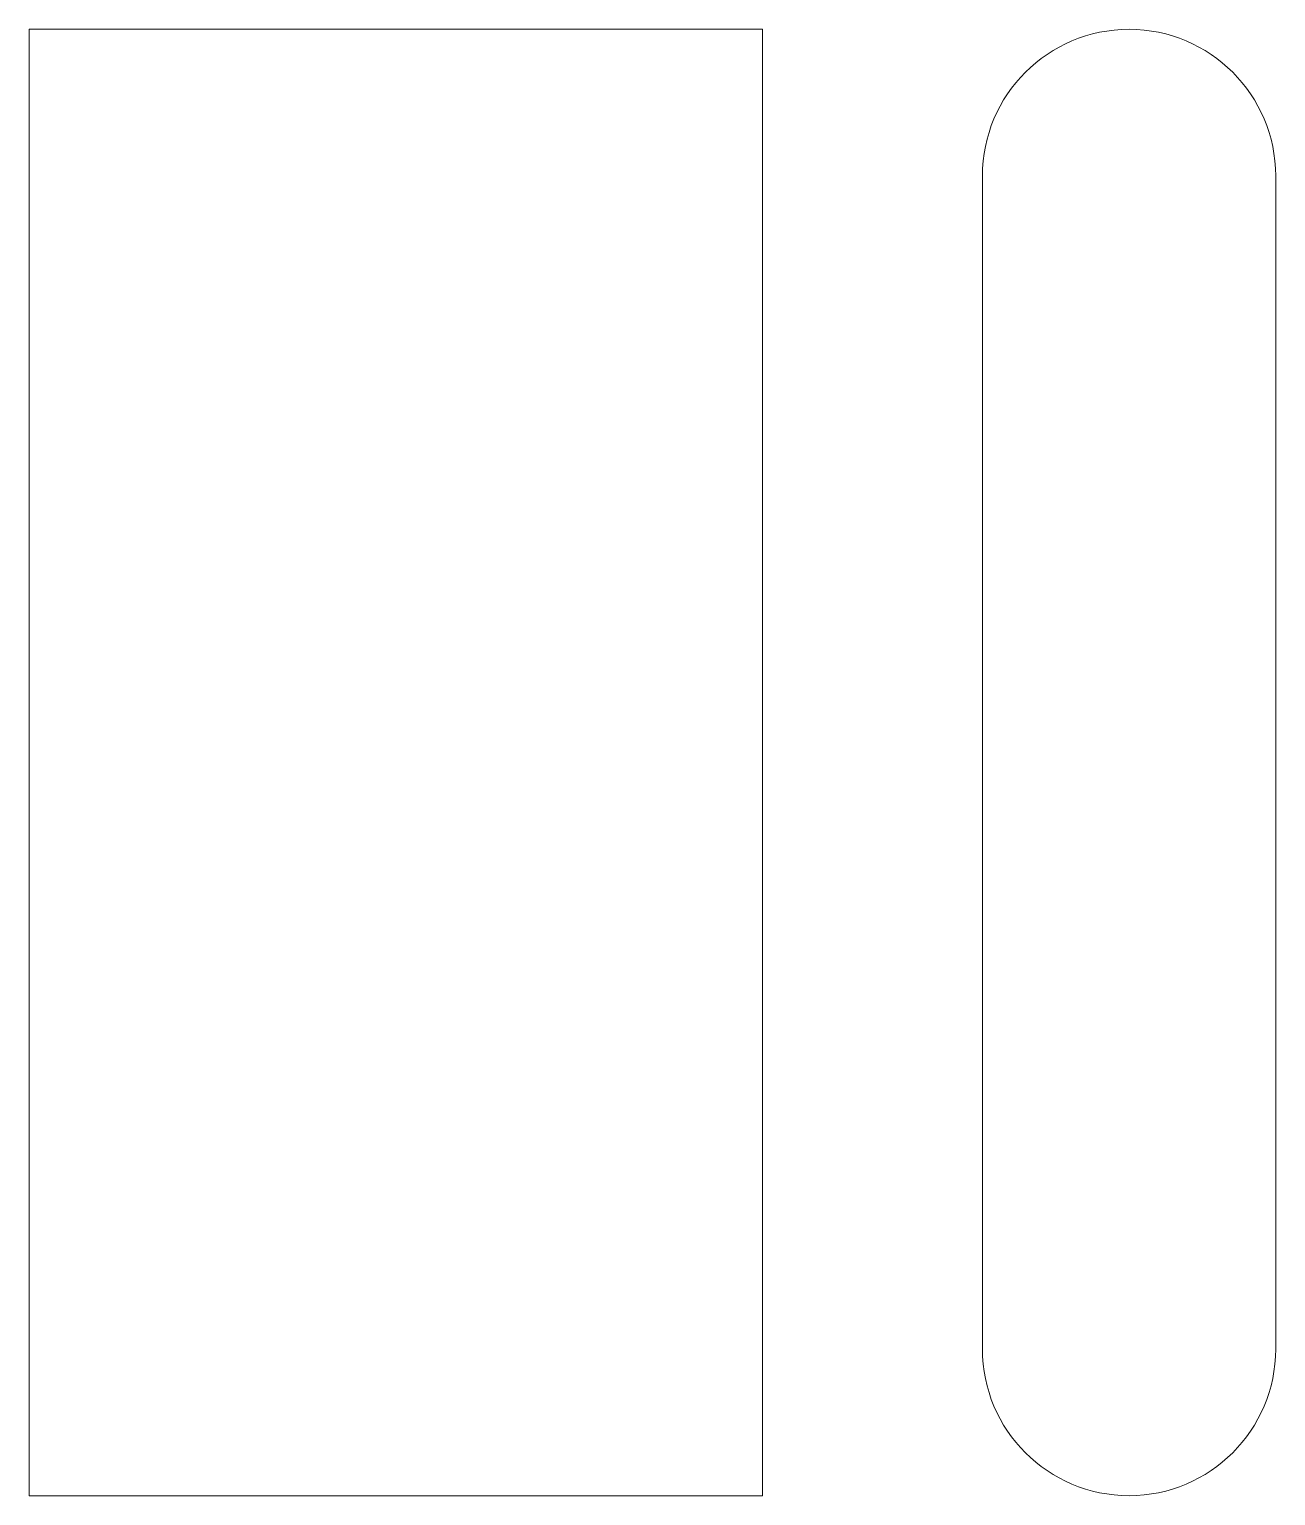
# Model space of a CAD drawing. Header units: metres. Extents: x 0 to 17, y 0 to 20.
import ezdxf

# ---------------------------------------------------------------- set-up
doc = ezdxf.new("R2010")
doc.units = ezdxf.units.M
doc.layers.add('TOP', color=1, linetype='Continuous', lineweight=0)

msp = doc.modelspace()

# ---------------------------------------------------------------- linework, layer by layer
at = {"layer": 'TOP'}
for p, q in [((13, 2), (13, 18)), ((17, 18), (17, 2))]:
    msp.add_line(p, q, dxfattribs=at)
msp.add_lwpolyline([(0, 0), (0, 20), (10, 20), (10, 0)], close=True, dxfattribs=at)
for centre, start, end in [((15, 18), 0, 180), ((15, 2), -180, 0)]:
    msp.add_arc(centre, 2, start, end, dxfattribs=at)

doc.saveas('drawing.dxf')
